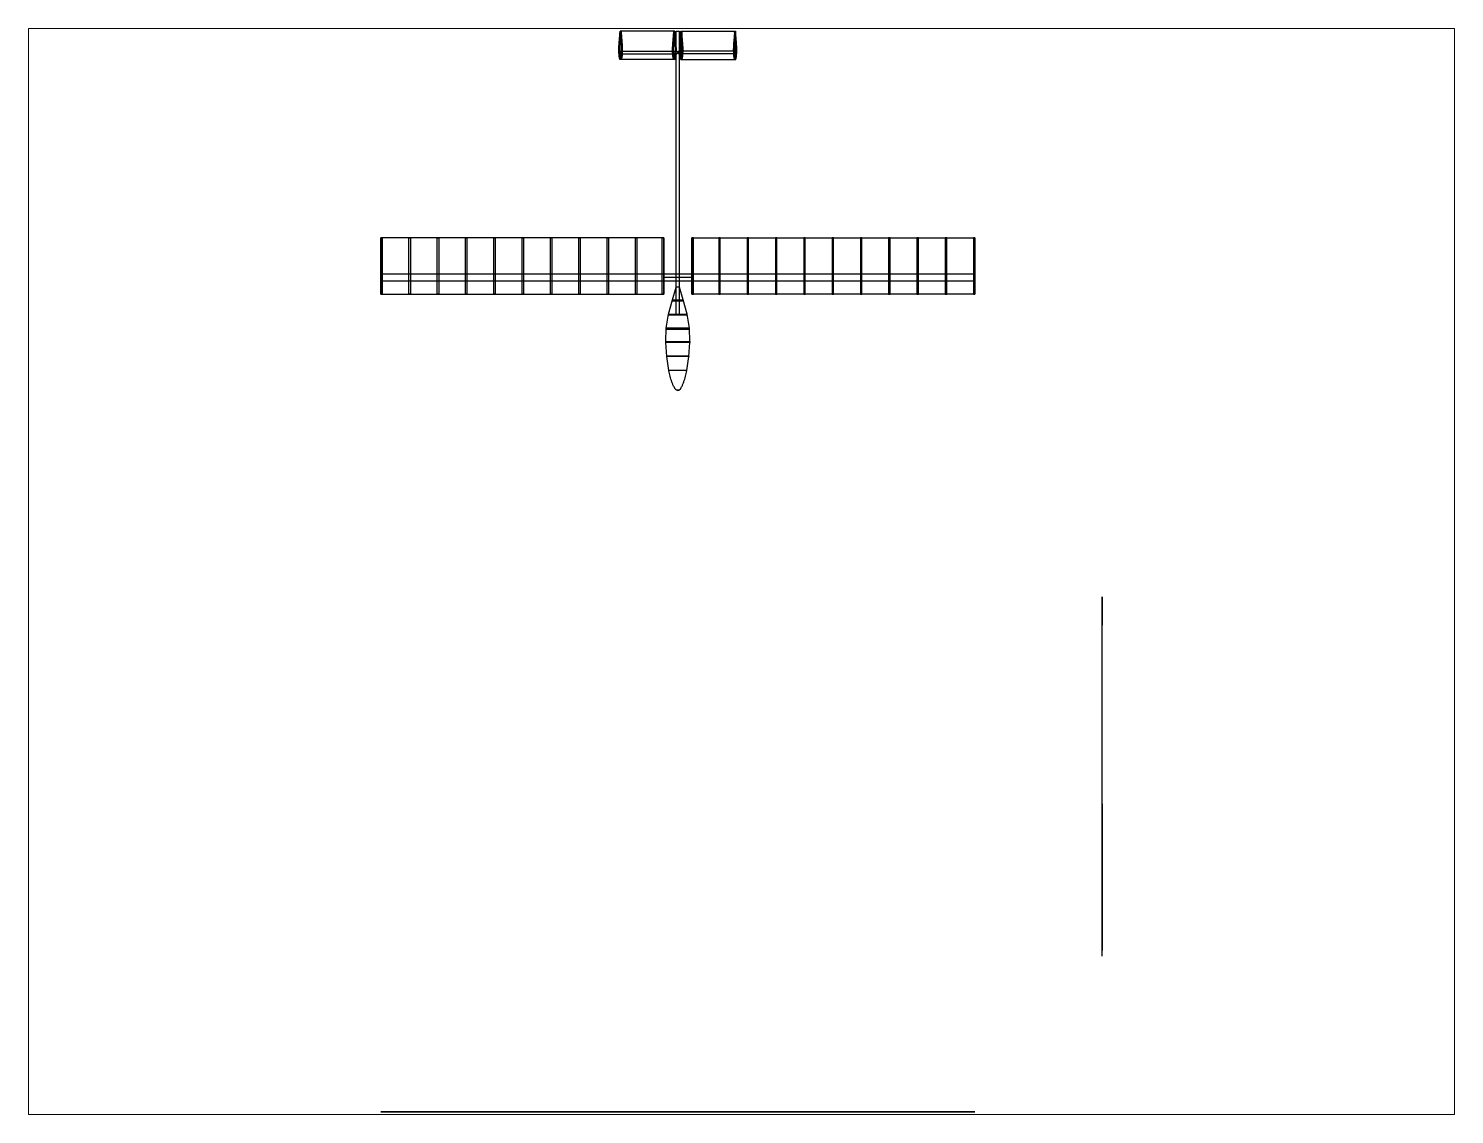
# Paper-space layout 'Layout2' of a CAD drawing. Header units: inches. Extents: x 1.05 to 9.45, y 0.8 to 7.2.
# The model-space entities are those that its viewports show. They can reach past a viewport. Long polylines and large blocks are cut down to what shows.
import ezdxf

# ---------------------------------------------------------------- set-up
doc = ezdxf.new("R2010")
doc.units = ezdxf.units.IN
doc.header["$MEASUREMENT"] = 0

msp = doc.modelspace()

# ---------------------------------------------------------------- linework, layer by layer
at = {"extrusion": (-1, 0, 6.12323e-17)}
for p, q in [((0, 492, -12.7), (0, 2592, -12.7)), ((0, 2592, 12.7), (0, 492, 12.7)), ((0, 1592, 15.1), (0, 2592, 15.1)), ((0, 2592, -14.9), (0, 2592, 15.1)), ((0, 1592, -14.9), (0, 2592, -14.9)), ((0, 1561.3, -2.1), (0, 1750.7, 187.3)), ((0, 1750.7, 187.3), (0, 1733.3, 204.7)), ((0, 1548.5, -4), (0, 1745.3, 192.7)), ((0, 1542, 2.5), (0, 1738.7, 199.3)), ((0, 1543.9, 15.3), (0, 1733.3, 204.7)), ((0, 1592, 15.1), (0, 1592, -14.9)), ((0, 1542), (0, 1584, -42)), ((0, 1584, 42), (0, 1542)), ((0, 1542, 2.5), (0, 1556.1, 16.7)), ((0, 1555.9, 3.3), (0, 1549.3, 9.9)), ((0, 1542, -4), (0, 1548.5, -4)), ((0, 1542), (0, 1500, -42)), ((0, 1542, 2.5), (0, 1542, -4)), ((0, 1542, 2.5), (0, 1345.3, 199.3)), ((0, 1542, -4), (0, 1535.5, -4)), ((0, 1542, 2.5), (0, 1527.9, 16.7)), ((0, 1542), (0, 1542, -4)), ((0, 1542), (0, 1500, 42)), ((0, 1540.1, 15.3), (0, 1350.7, 204.7)), ((0, 1522.7, -2.1), (0, 1540.1, 15.3)), ((0, 1535.5, -4), (0, 1338.7, 192.7)), ((0, 1522.7, -2.1), (0, 1333.3, 187.3)), ((0, 1500), (0, 1500, 42)), ((0, 1492, 50), (0, 1492, 37.3)), ((0, 1492, 15.1), (0, 492, 15.1)), ((0, 1492, 15.1), (0, 1492, -14.9)), ((0, 1492, -14.9), (0, 492, -14.9)), ((0, 1333.3, 187.3), (0, 1350.7, 204.7)), ((0, 492, -14.9), (0, 492, 15.1))]:
    msp.add_line(p, q, dxfattribs=at)
for p, q in [((3090, 2592), (2890, 2592)), ((2890, 2592), (2890, 1592)), ((2937.3, 2592), (2937.3, 492)), ((2962.7, 2592), (2962.7, 492)), ((3090, 1592), (3090, 2592)), ((3720, 1552.6), (3720, 1746)), ((3740.2, 1746), (3740.2, 1545.4)), ((3749.8, 1746), (3749.8, 1545.4)), ((3820, 1552.6), (3820, 1746)), ((2620, 1573.6), (2670, 1581)), ((2620, 1510.4), (2620, 1573.6)), ((2670, 1581), (2720, 1583.9)), ((2670, 1503), (2670, 1581)), ((2670, 1581), (2673, 1581)), ((2673, 1581), (2673, 1503)), ((2720, 1500.1), (2720, 1583.9)), ((2720, 1583.9), (2723, 1583.9)), ((2723, 1583.9), (2770, 1582.7)), ((2723, 1583.9), (2723, 1500.1)), ((2770, 1582.7), (2767, 1582.7)), ((2767, 1582.7), (2767, 1501.3)), ((2770, 1501.3), (2770, 1582.7)), ((2770, 1582.7), (2820, 1574.9)), ((2820, 1574.9), (2817, 1574.9)), ((2817, 1574.9), (2817, 1509.1)), ((2820, 1574.9), (2820, 1509.1)), ((2820, 1574.9), (2870, 1561.2)), ((2890, 1592), (3090, 1592)), ((2950, 1592), (2950, 1542)), ((0, 1546.5, 4.5), (0, 1561.2, 19.2)), ((0, 1561.2, 19.2), (0, 1550.6, 8.6)), ((0, 1550.6, 8.6), (0, 1555.8, 8.6)), ((2552.2, 1548.4), (2552.2, 1535.7)), ((2820, 1548.4), (3820, 1548.4)), ((2820, 1548.4), (2820, 1535.7)), ((2820, 1535.7), (3820, 1535.7)), ((2820, 1509.1), (2870, 1522.8)), ((2870, 1561.2), (2867, 1561.2)), ((2867, 1561.2), (2867, 1522.8)), ((2867, 1522.8), (2870, 1522.8)), ((2870, 1561.2), (2870, 1522.8)), ((2870, 1561.2), (2915, 1548.4)), ((2870, 1522.8), (2915, 1535.7)), ((2915, 1535.7), (2915, 1548.4)), ((2950, 1542), (2950, 1492)), ((3720, 1531.4), (3720, 1338)), ((3740.2, 1338), (3740.2, 1538.6)), ((3749.8, 1338), (3749.8, 1538.6)), ((3820, 1548.4), (3820, 1535.7)), ((3820, 1531.4), (3820, 1338)), ((2620, 1510.4), (2670, 1503)), ((2670, 1503), (2720, 1500.1)), ((2673, 1503), (2670, 1503)), ((2723, 1500.1), (2720, 1500.1)), ((2723, 1500.1), (2770, 1501.3)), ((2767, 1501.3), (2770, 1501.3)), ((2770, 1501.3), (2820, 1509.1)), ((2817, 1509.1), (2820, 1509.1)), ((2950, 1492), (2890, 1492)), ((2890, 1492), (3090, 1492)), ((2890, 492), (2890, 1492)), ((3090, 1492), (3090, 492)), ((3090, 492), (2890, 492)), ((820, 42, -6.4), (570, 42, -6.3)), ((570, 42, -6.3), (570, 42, 6.3)), ((570, 42, 6.3), (820, 42, 6.4))]:
    msp.add_line(p, q)
at = {"extrusion": (0, -1, 6.12323e-17)}
for p, q in [((552.2, 42, 6.3), (620, 42, 6.3)), ((552.2, 42, -6.3), (620, 42, -6.3)), ((552.2, 42, 6.3), (552.2, 42, -6.3)), ((620, 42, -31.6), (620, 42, 31.6)), ((620, 42, 31.6), (670, 42, 39)), ((620, 42, -31.6), (670, 42, -39)), ((892.7, 42, 12.7), (632.7, 42, 12.7)), ((892.7, 42, -12.7), (632.7, 42, -12.7)), ((670, 42, -39), (670, 42, 39)), ((670, 42, 39), (720, 42, 41.9)), ((670, 42, -39), (720, 42, -41.9)), ((670, 42, 39), (673, 42, 39)), ((673, 42, -39), (670, 42, -39)), ((673, 42, 39), (673, 42, -39)), ((720, 42, -41.9), (720, 42, 41.9)), ((720, 42, 41.9), (723, 42, 41.9)), ((723, 42, -41.9), (720, 42, -41.9)), ((723, 42, 41.9), (770, 42, 40.7)), ((723, 42, -41.9), (770, 42, -40.7)), ((723, 42, 41.9), (723, 42, -41.9)), ((770, 42, 40.7), (767, 42, 40.7)), ((767, 42, 40.7), (767, 42, -40.7)), ((767, 42, -40.7), (770, 42, -40.7)), ((770, 42, -40.7), (770, 42, 40.7)), ((770, 42, 40.7), (820, 42, 32.9)), ((770, 42, -40.7), (820, 42, -32.9)), ((820, 42, 32.9), (817, 42, 32.9)), ((817, 42, 32.9), (817, 42, -32.9)), ((817, 42, -32.9), (820, 42, -32.9)), ((820, 42, 6.4), (1820, 42, 6.4)), ((820, 42, -6.4), (1820, 42, -6.4)), ((820, 42, -6.4), (820, 42, 6.4)), ((820, 42, 6.4), (1420, 42, 6.4)), ((820, 42, 32.9), (820, 42, -32.9)), ((820, 42, 12.7), (870, 42, 12.7)), ((820, 42, 32.9), (870, 42, 19.2)), ((820, 42, -32.9), (870, 42, -19.2)), ((870, 42, 19.2), (867, 42, 19.2)), ((867, 42, 19.2), (867, 42, -19.2)), ((867, 42, -19.2), (870, 42, -19.2)), ((870, 42, 19.2), (870, 42, -19.2)), ((870, 42, 19.2), (915, 42, 6.4)), ((870, 42, -19.2), (915, 42, -6.4)), ((915, 42, -6.4), (915, 42, 6.4)), ((1720, 42, 6.6), (1720, 42, 200)), ((1720, 42, 6.6), (1720, 42, 10.1)), ((1740.2, 42, 200), (1740.2, 42, -0.6)), ((1749.8, 42, 200), (1749.8, 42, -0.6)), ((1820, 42, 6.6), (1820, 42, 200)), ((1820, 42, 6.4), (1820, 42, -6.4))]:
    msp.add_line(p, q, dxfattribs=at)
at = {"extrusion": (-1, 0, 6.12323e-17), "elevation": 0}
for points in [[(-2592, 15.1), (-2587, 15.1), (-2587, -14.9), (-2592, -14.9)], [(-2492, 15.1), (-2487, 15.1), (-2487, -14.9), (-2492, -14.9)], [(-2392, 15.1), (-2387, 15.1), (-2387, -14.9), (-2392, -14.9)], [(-2292, 15.1), (-2287, 15.1), (-2287, -14.9), (-2292, -14.9)], [(-2192, 15.1), (-2187, 15.1), (-2187, -14.9), (-2192, -14.9)], [(-2092, 15.1), (-2087, 15.1), (-2087, -14.9), (-2092, -14.9)], [(-1992, 15.1), (-1987, 15.1), (-1987, -14.9), (-1992, -14.9)], [(-1892, 15.1), (-1887, 15.1), (-1887, -14.9), (-1892, -14.9)], [(-1792, 15.1), (-1787, 15.1), (-1787, -14.9), (-1792, -14.9)], [(-1692, 15.1), (-1687, 15.1), (-1687, -14.9), (-1692, -14.9)], [(-1597, 15.1), (-1592, 15.1), (-1592, -14.9), (-1597, -14.9)], [(-1584, -42), (-1500, -42), (-1500, 42), (-1584, 42)], [(-1582.7, 40.7), (-1501.3, 40.7), (-1501.3, -40.7), (-1582.7, -40.7)], [(-1581, 39), (-1503, 39), (-1503, -39), (-1581, -39)], [(-1574.9, 32.9), (-1509.1, 32.9), (-1509.1, -32.9), (-1574.9, -32.9)], [(-1573.6, 31.6), (-1510.4, 31.6), (-1510.4, -31.6), (-1573.6, -31.6)], [(-1561.2, 19.2), (-1522.8, 19.2), (-1522.8, -19.2), (-1561.2, -19.2)], [(-1487, 15.1), (-1492, 15.1), (-1492, -14.9), (-1487, -14.9)], [(-1392, 15.1), (-1397, 15.1), (-1397, -14.9), (-1392, -14.9)], [(-1292, 15.1), (-1297, 15.1), (-1297, -14.9), (-1292, -14.9)], [(-1192, 15.1), (-1197, 15.1), (-1197, -14.9), (-1192, -14.9)], [(-1092, 15.1), (-1097, 15.1), (-1097, -14.9), (-1092, -14.9)], [(-992, 15.1), (-997, 15.1), (-997, -14.9), (-992, -14.9)], [(-892, 15.1), (-897, 15.1), (-897, -14.9), (-892, -14.9)], [(-792, 15.1), (-797, 15.1), (-797, -14.9), (-792, -14.9)], [(-692, 15.1), (-697, 15.1), (-697, -14.9), (-692, -14.9)], [(-592, 15.1), (-597, 15.1), (-597, -14.9), (-592, -14.9)], [(-492, 15.1), (-497, 15.1), (-497, -14.9), (-492, -14.9)]]:
    msp.add_lwpolyline(points, close=True, dxfattribs=at)
for points in [[(2890, 2592), (3090, 2592), (3090, 2587), (2890, 2587)], [(2890, 2492), (3090, 2492), (3090, 2487), (2890, 2487)], [(2890, 2392), (3090, 2392), (3090, 2387), (2890, 2387)], [(2890, 2292), (3090, 2292), (3090, 2287), (2890, 2287)], [(2890, 2192), (3090, 2192), (3090, 2187), (2890, 2187)], [(2890, 2092), (3090, 2092), (3090, 2087), (2890, 2087)], [(2890, 1992), (3090, 1992), (3090, 1987), (2890, 1987)], [(2890, 1892), (3090, 1892), (3090, 1887), (2890, 1887)], [(2890, 1792), (3090, 1792), (3090, 1787), (2890, 1787)], [(2890, 1692), (3090, 1692), (3090, 1687), (2890, 1687)], [(2890, 1597), (3090, 1597), (3090, 1592), (2890, 1592)], [(2890, 1487), (3090, 1487), (3090, 1492), (2890, 1492)], [(2890, 1392), (3090, 1392), (3090, 1397), (2890, 1397)], [(2890, 1292), (3090, 1292), (3090, 1297), (2890, 1297)], [(2890, 1192), (3090, 1192), (3090, 1197), (2890, 1197)], [(2890, 1092), (3090, 1092), (3090, 1097), (2890, 1097)], [(2890, 992), (3090, 992), (3090, 997), (2890, 997)], [(2890, 892), (3090, 892), (3090, 897), (2890, 897)], [(2890, 792), (3090, 792), (3090, 797), (2890, 797)], [(2890, 692), (3090, 692), (3090, 697), (2890, 697)], [(2890, 592), (3090, 592), (3090, 597), (2890, 597)], [(2890, 492), (3090, 492), (3090, 497), (2890, 497)]]:
    msp.add_lwpolyline(points, close=True)
at = {"extrusion": (-1, 0, 6.12323e-17)}
for radius in [12.7, 11.1, 6.35, 4.77, 2.7]:
    msp.add_circle((-1542, 0, 0), radius, dxfattribs=at)
at = {"extrusion": (0, -1, 6.12323e-17)}
for radius in [12.7, 11.1]:
    msp.add_circle((950, 0, -42), radius, dxfattribs=at)
msp.add_arc((632.7, 0, -42), 12.7, 90, 270, dxfattribs=at)
for centre in [(3745, 1746), (3745, 1545.4)]:
    msp.add_ellipse(centre, major_axis=(-4.76, 0), ratio=0.707107, start_param=3.141593, end_param=9.424778)
msp.add_ellipse((3745, 1746), major_axis=(3.18, 0), ratio=0.707107)
at = {"extrusion": (0, 0, -1)}
for centre in [(3745, 1538.6), (3745, 1338)]:
    msp.add_ellipse(centre, major_axis=(-4.76, 0), ratio=0.707107, start_param=3.141593, end_param=9.424778, dxfattribs=at)
msp.add_ellipse((3745, 1338), major_axis=(3.18, 0), ratio=0.707107, dxfattribs=at)
at = {"extrusion": (0, -1, 6.12323e-17)}
for centre in [(1745, 42, 200), (1745, 42, -0.6)]:
    msp.add_ellipse(centre, major_axis=(-4.76, 0), ratio=0.707107, start_param=3.141593, end_param=9.424778, dxfattribs=at)
at = {"extrusion": (3.50325e-46, -1, 6.12323e-17)}
msp.add_ellipse((1745, 42, 200), major_axis=(3.18, 0), ratio=0.707107, dxfattribs=at)
for points, knots in [([(3820, 1746), (3819.9, 1746), (3819.4, 1746), (3818.4, 1746.1), (3816.8, 1746.2), (3814.6, 1746.4), (3811.9, 1746.6), (3808.7, 1746.8), (3805, 1747.1), (3801, 1747.4), (3796.6, 1747.8), (3791.9, 1748.2), (3787, 1748.6), (3782, 1749), (3777, 1749.4), (3771.9, 1749.8), (3766.9, 1750), (3762, 1750.2), (3757.1, 1750.3), (3752.4, 1750.3), (3747.9, 1750.3), (3743.6, 1750.1), (3739.5, 1749.9), (3735.8, 1749.6), (3732.3, 1749.3), (3729.3, 1748.9), (3726.6, 1748.5), (3724.4, 1748), (3722.5, 1747.5), (3721.1, 1747), (3719.4, 1746), (3721.1, 1745), (3722.5, 1744.5), (3724.4, 1744), (3726.6, 1743.5), (3729.3, 1743.1), (3732.3, 1742.7), (3735.8, 1742.4), (3739.5, 1742.1), (3743.6, 1741.9), (3747.9, 1741.7), (3752.4, 1741.7), (3757.1, 1741.7), (3762, 1741.8), (3766.9, 1742), (3771.9, 1742.2), (3777, 1742.6), (3782, 1743), (3787, 1743.4), (3791.9, 1743.8), (3796.6, 1744.2), (3801, 1744.6), (3805, 1744.9), (3808.7, 1745.2), (3811.9, 1745.4), (3814.6, 1745.6), (3816.8, 1745.8), (3818.4, 1745.9), (3819.4, 1746), (3819.9, 1746), (3820, 1746)], [0, 0, 0, 0, 0.356742, 1.392295, 3.030437, 5.221965, 7.955531, 11.204926, 14.918567, 19.035786, 23.49241, 28.216599, 33.1396, 38.188193, 43.292781, 48.386078, 53.422389, 58.374143, 63.217138, 67.930139, 72.481567, 76.824991, 80.916059, 84.714604, 88.186646, 91.302204, 94.034933, 96.368103, 98.28858, 99.794333, 101.532619, 103.270906, 104.776658, 106.697135, 109.030306, 111.763034, 114.878593, 118.350634, 122.149179, 126.240247, 130.583671, 135.135099, 139.848101, 144.691096, 149.642849, 154.67916, 159.772457, 164.877045, 169.925638, 174.84864, 179.572829, 184.029453, 188.146671, 191.860312, 195.109707, 197.843273, 200.034801, 201.672943, 202.708496, 203.065238, 203.065238, 203.065238, 203.065238]), ([(3820, 1742.5), (3819.9, 1742.5), (3819.4, 1742.5), (3818.4, 1742.6), (3816.8, 1742.7), (3814.6, 1742.9), (3811.9, 1743), (3808.7, 1743.3), (3805, 1743.6), (3801, 1743.9), (3796.6, 1744.2), (3791.9, 1744.6), (3787, 1745), (3782, 1745.5), (3777, 1745.9), (3771.9, 1746.2), (3766.9, 1746.5), (3762, 1746.7), (3757.1, 1746.8), (3752.4, 1746.8), (3747.9, 1746.7), (3743.6, 1746.6), (3739.5, 1746.4), (3735.8, 1746.1), (3732.3, 1745.7), (3729.3, 1745.4), (3726.6, 1744.9), (3724.4, 1744.5), (3722.5, 1744), (3721.1, 1743.4), (3719.4, 1742.5), (3721.1, 1741.5), (3722.5, 1741), (3724.4, 1740.5), (3726.6, 1740), (3729.3, 1739.6), (3732.3, 1739.2), (3735.8, 1738.9), (3739.5, 1738.6), (3743.6, 1738.3), (3747.9, 1738.2), (3752.4, 1738.1), (3757.1, 1738.1), (3762, 1738.2), (3766.9, 1738.4), (3771.9, 1738.7), (3777, 1739.1), (3782, 1739.5), (3787, 1739.9), (3791.9, 1740.3), (3796.6, 1740.7), (3801, 1741.1), (3805, 1741.4), (3808.7, 1741.7), (3811.9, 1741.9), (3814.6, 1742.1), (3816.8, 1742.2), (3818.4, 1742.4), (3819.4, 1742.4), (3819.9, 1742.5), (3820, 1742.5)], [0, 0, 0, 0, 0.356742, 1.392295, 3.030437, 5.221965, 7.955531, 11.204926, 14.918567, 19.035786, 23.49241, 28.216599, 33.1396, 38.188193, 43.292781, 48.386078, 53.422389, 58.374143, 63.217138, 67.930139, 72.481567, 76.824991, 80.916059, 84.714604, 88.186646, 91.302204, 94.034933, 96.368103, 98.28858, 99.794333, 101.532619, 103.270906, 104.776658, 106.697135, 109.030306, 111.763034, 114.878593, 118.350634, 122.149179, 126.240247, 130.583671, 135.135099, 139.848101, 144.691096, 149.642849, 154.67916, 159.772457, 164.877045, 169.925638, 174.84864, 179.572829, 184.029453, 188.146671, 191.860312, 195.109707, 197.843273, 200.034801, 201.672943, 202.708496, 203.065238, 203.065238, 203.065238, 203.065238]), ([(2550, 1542), (2550.4, 1544.2), (2550.8, 1546.9), (2553.3, 1549.5), (2555.8, 1551.7), (2561.5, 1555.1), (2569.8, 1559.2), (2579.9, 1563), (2593.2, 1567.3), (2606.6, 1570.8), (2616.7, 1572.9), (2620, 1573.6)], [0, 0, 0, 0, 6.419502, 7.913523, 10.571059, 16.518193, 27.652411, 38.370095, 48.89303, 69.575192, 79.801193, 79.801193, 79.801193, 79.801193]), ([(2550, 1542), (2550.4, 1539.8), (2550.8, 1537.1), (2553.3, 1534.5), (2555.8, 1532.3), (2561.5, 1528.9), (2569.8, 1524.8), (2579.9, 1521), (2593.2, 1516.7), (2606.6, 1513.2), (2616.7, 1511.1), (2620, 1510.4)], [0, 0, 0, 0, 6.419502, 7.913523, 10.571059, 16.518193, 27.652411, 38.370095, 48.89303, 69.575192, 79.801193, 79.801193, 79.801193, 79.801193]), ([(3820, 1556.1), (3819.9, 1556.1), (3819.4, 1556.2), (3818.4, 1556.2), (3816.8, 1556.4), (3814.6, 1556.5), (3811.9, 1556.7), (3808.7, 1557), (3805, 1557.2), (3801, 1557.5), (3796.6, 1557.9), (3791.9, 1558.3), (3787, 1558.7), (3782, 1559.1), (3777, 1559.5), (3771.9, 1559.9), (3766.9, 1560.2), (3762, 1560.4), (3757.1, 1560.5), (3752.4, 1560.5), (3747.9, 1560.4), (3743.6, 1560.3), (3739.5, 1560), (3735.8, 1559.8), (3732.3, 1559.4), (3729.3, 1559), (3726.6, 1558.6), (3724.4, 1558.1), (3722.5, 1557.6), (3721.1, 1557.1), (3719.4, 1556.1), (3721.1, 1555.2), (3722.5, 1554.7), (3724.4, 1554.2), (3726.6, 1553.7), (3729.3, 1553.3), (3732.3, 1552.9), (3735.8, 1552.5), (3739.5, 1552.2), (3743.6, 1552), (3747.9, 1551.9), (3752.4, 1551.8), (3757.1, 1551.8), (3762, 1551.9), (3766.9, 1552.1), (3771.9, 1552.4), (3777, 1552.7), (3782, 1553.1), (3787, 1553.6), (3791.9, 1554), (3796.6, 1554.4), (3801, 1554.7), (3805, 1555.1), (3808.7, 1555.3), (3811.9, 1555.6), (3814.6, 1555.7), (3816.8, 1555.9), (3818.4, 1556), (3819.4, 1556.1), (3819.9, 1556.1), (3820, 1556.1)], [0, 0, 0, 0, 0.356742, 1.392295, 3.030437, 5.221965, 7.955531, 11.204926, 14.918567, 19.035786, 23.49241, 28.216599, 33.1396, 38.188193, 43.292781, 48.386078, 53.422389, 58.374143, 63.217138, 67.930139, 72.481567, 76.824991, 80.916059, 84.714604, 88.186646, 91.302204, 94.034933, 96.368103, 98.28858, 99.794333, 101.532619, 103.270906, 104.776658, 106.697135, 109.030306, 111.763034, 114.878593, 118.350634, 122.149179, 126.240247, 130.583671, 135.135099, 139.848101, 144.691096, 149.642849, 154.67916, 159.772457, 164.877045, 169.925638, 174.84864, 179.572829, 184.029453, 188.146671, 191.860312, 195.109707, 197.843273, 200.034801, 201.672943, 202.708496, 203.065238, 203.065238, 203.065238, 203.065238]), ([(3820, 1552.6), (3819.9, 1552.6), (3819.4, 1552.6), (3818.4, 1552.7), (3816.8, 1552.8), (3814.6, 1553), (3811.9, 1553.2), (3808.7, 1553.4), (3805, 1553.7), (3801, 1554), (3796.6, 1554.4), (3791.9, 1554.8), (3787, 1555.2), (3782, 1555.6), (3777, 1556), (3771.9, 1556.4), (3766.9, 1556.7), (3762, 1556.9), (3757.1, 1557), (3752.4, 1557), (3747.9, 1556.9), (3743.6, 1556.7), (3739.5, 1556.5), (3735.8, 1556.2), (3732.3, 1555.9), (3729.3, 1555.5), (3726.6, 1555.1), (3724.4, 1554.6), (3722.5, 1554.1), (3721.1, 1553.6), (3719.4, 1552.6), (3721.1, 1551.6), (3722.5, 1551.1), (3724.4, 1550.6), (3726.6, 1550.2), (3729.3, 1549.7), (3732.3, 1549.3), (3735.8, 1549), (3739.5, 1548.7), (3743.6, 1548.5), (3747.9, 1548.3), (3752.4, 1548.3), (3757.1, 1548.3), (3762, 1548.4), (3766.9, 1548.6), (3771.9, 1548.8), (3777, 1549.2), (3782, 1549.6), (3787, 1550), (3791.9, 1550.4), (3796.6, 1550.8), (3801, 1551.2), (3805, 1551.5), (3808.7, 1551.8), (3811.9, 1552), (3814.6, 1552.2), (3816.8, 1552.4), (3818.4, 1552.5), (3819.4, 1552.6), (3819.9, 1552.6), (3820, 1552.6)], [0, 0, 0, 0, 0.356742, 1.392295, 3.030437, 5.221965, 7.955531, 11.204926, 14.918567, 19.035786, 23.49241, 28.216599, 33.1396, 38.188193, 43.292781, 48.386078, 53.422389, 58.374143, 63.217138, 67.930139, 72.481567, 76.824991, 80.916059, 84.714604, 88.186646, 91.302204, 94.034933, 96.368103, 98.28858, 99.794333, 101.532619, 103.270906, 104.776658, 106.697135, 109.030306, 111.763034, 114.878593, 118.350634, 122.149179, 126.240247, 130.583671, 135.135099, 139.848101, 144.691096, 149.642849, 154.67916, 159.772457, 164.877045, 169.925638, 174.84864, 179.572829, 184.029453, 188.146671, 191.860312, 195.109707, 197.843273, 200.034801, 201.672943, 202.708496, 203.065238, 203.065238, 203.065238, 203.065238]), ([(3820, 1531.4), (3819.9, 1531.4), (3819.4, 1531.4), (3818.4, 1531.3), (3816.8, 1531.2), (3814.6, 1531), (3811.9, 1530.8), (3808.7, 1530.6), (3805, 1530.3), (3801, 1530), (3796.6, 1529.6), (3791.9, 1529.2), (3787, 1528.8), (3782, 1528.4), (3777, 1528), (3771.9, 1527.6), (3766.9, 1527.3), (3762, 1527.1), (3757.1, 1527), (3752.4, 1527), (3747.9, 1527.1), (3743.6, 1527.3), (3739.5, 1527.5), (3735.8, 1527.8), (3732.3, 1528.1), (3729.3, 1528.5), (3726.6, 1528.9), (3724.4, 1529.4), (3722.5, 1529.9), (3721.1, 1530.4), (3719.4, 1531.4), (3721.1, 1532.4), (3722.5, 1532.9), (3724.4, 1533.4), (3726.6, 1533.8), (3729.3, 1534.3), (3732.3, 1534.7), (3735.8, 1535), (3739.5, 1535.3), (3743.6, 1535.5), (3747.9, 1535.7), (3752.4, 1535.7), (3757.1, 1535.7), (3762, 1535.6), (3766.9, 1535.4), (3771.9, 1535.2), (3777, 1534.8), (3782, 1534.4), (3787, 1534), (3791.9, 1533.6), (3796.6, 1533.2), (3801, 1532.8), (3805, 1532.5), (3808.7, 1532.2), (3811.9, 1532), (3814.6, 1531.8), (3816.8, 1531.6), (3818.4, 1531.5), (3819.4, 1531.4), (3819.9, 1531.4), (3820, 1531.4)], [0, 0, 0, 0, 0.356742, 1.392295, 3.030437, 5.221965, 7.955531, 11.204926, 14.918567, 19.035786, 23.49241, 28.216599, 33.1396, 38.188193, 43.292781, 48.386078, 53.422389, 58.374143, 63.217138, 67.930139, 72.481567, 76.824991, 80.916059, 84.714604, 88.186646, 91.302204, 94.034933, 96.368103, 98.28858, 99.794333, 101.532619, 103.270906, 104.776658, 106.697135, 109.030306, 111.763034, 114.878593, 118.350634, 122.149179, 126.240247, 130.583671, 135.135099, 139.848101, 144.691096, 149.642849, 154.67916, 159.772457, 164.877045, 169.925638, 174.84864, 179.572829, 184.029453, 188.146671, 191.860312, 195.109707, 197.843273, 200.034801, 201.672943, 202.708496, 203.065238, 203.065238, 203.065238, 203.065238]), ([(3820, 1527.9), (3819.9, 1527.9), (3819.4, 1527.8), (3818.4, 1527.8), (3816.8, 1527.6), (3814.6, 1527.5), (3811.9, 1527.3), (3808.7, 1527), (3805, 1526.8), (3801, 1526.5), (3796.6, 1526.1), (3791.9, 1525.7), (3787, 1525.3), (3782, 1524.9), (3777, 1524.5), (3771.9, 1524.1), (3766.9, 1523.8), (3762, 1523.6), (3757.1, 1523.5), (3752.4, 1523.5), (3747.9, 1523.6), (3743.6, 1523.7), (3739.5, 1524), (3735.8, 1524.2), (3732.3, 1524.6), (3729.3, 1525), (3726.6, 1525.4), (3724.4, 1525.9), (3722.5, 1526.4), (3721.1, 1526.9), (3719.4, 1527.9), (3721.1, 1528.8), (3722.5, 1529.3), (3724.4, 1529.8), (3726.6, 1530.3), (3729.3, 1530.7), (3732.3, 1531.1), (3735.8, 1531.5), (3739.5, 1531.8), (3743.6, 1532), (3747.9, 1532.1), (3752.4, 1532.2), (3757.1, 1532.2), (3762, 1532.1), (3766.9, 1531.9), (3771.9, 1531.6), (3777, 1531.3), (3782, 1530.9), (3787, 1530.4), (3791.9, 1530), (3796.6, 1529.6), (3801, 1529.3), (3805, 1528.9), (3808.7, 1528.7), (3811.9, 1528.4), (3814.6, 1528.3), (3816.8, 1528.1), (3818.4, 1528), (3819.4, 1527.9), (3819.9, 1527.9), (3820, 1527.9)], [0, 0, 0, 0, 0.356742, 1.392295, 3.030437, 5.221965, 7.955531, 11.204926, 14.918567, 19.035786, 23.49241, 28.216599, 33.1396, 38.188193, 43.292781, 48.386078, 53.422389, 58.374143, 63.217138, 67.930139, 72.481567, 76.824991, 80.916059, 84.714604, 88.186646, 91.302204, 94.034933, 96.368103, 98.28858, 99.794333, 101.532619, 103.270906, 104.776658, 106.697135, 109.030306, 111.763034, 114.878593, 118.350634, 122.149179, 126.240247, 130.583671, 135.135099, 139.848101, 144.691096, 149.642849, 154.67916, 159.772457, 164.877045, 169.925638, 174.84864, 179.572829, 184.029453, 188.146671, 191.860312, 195.109707, 197.843273, 200.034801, 201.672943, 202.708496, 203.065238, 203.065238, 203.065238, 203.065238]), ([(3820, 1341.5), (3819.9, 1341.5), (3819.4, 1341.5), (3818.4, 1341.4), (3816.8, 1341.3), (3814.6, 1341.1), (3811.9, 1341), (3808.7, 1340.7), (3805, 1340.4), (3801, 1340.1), (3796.6, 1339.8), (3791.9, 1339.4), (3787, 1339), (3782, 1338.5), (3777, 1338.1), (3771.9, 1337.8), (3766.9, 1337.5), (3762, 1337.3), (3757.1, 1337.2), (3752.4, 1337.2), (3747.9, 1337.3), (3743.6, 1337.4), (3739.5, 1337.6), (3735.8, 1337.9), (3732.3, 1338.3), (3729.3, 1338.6), (3726.6, 1339.1), (3724.4, 1339.5), (3722.5, 1340), (3721.1, 1340.6), (3719.4, 1341.5), (3721.1, 1342.5), (3722.5, 1343), (3724.4, 1343.5), (3726.6, 1344), (3729.3, 1344.4), (3732.3, 1344.8), (3735.8, 1345.1), (3739.5, 1345.4), (3743.6, 1345.7), (3747.9, 1345.8), (3752.4, 1345.9), (3757.1, 1345.9), (3762, 1345.8), (3766.9, 1345.6), (3771.9, 1345.3), (3777, 1344.9), (3782, 1344.5), (3787, 1344.1), (3791.9, 1343.7), (3796.6, 1343.3), (3801, 1342.9), (3805, 1342.6), (3808.7, 1342.3), (3811.9, 1342.1), (3814.6, 1341.9), (3816.8, 1341.8), (3818.4, 1341.6), (3819.4, 1341.6), (3819.9, 1341.5), (3820, 1341.5)], [0, 0, 0, 0, 0.356742, 1.392295, 3.030437, 5.221965, 7.955531, 11.204926, 14.918567, 19.035786, 23.49241, 28.216599, 33.1396, 38.188193, 43.292781, 48.386078, 53.422389, 58.374143, 63.217138, 67.930139, 72.481567, 76.824991, 80.916059, 84.714604, 88.186646, 91.302204, 94.034933, 96.368103, 98.28858, 99.794333, 101.532619, 103.270906, 104.776658, 106.697135, 109.030306, 111.763034, 114.878593, 118.350634, 122.149179, 126.240247, 130.583671, 135.135099, 139.848101, 144.691096, 149.642849, 154.67916, 159.772457, 164.877045, 169.925638, 174.84864, 179.572829, 184.029453, 188.146671, 191.860312, 195.109707, 197.843273, 200.034801, 201.672943, 202.708496, 203.065238, 203.065238, 203.065238, 203.065238]), ([(3820, 1338), (3819.9, 1338), (3819.4, 1338), (3818.4, 1337.9), (3816.8, 1337.8), (3814.6, 1337.6), (3811.9, 1337.4), (3808.7, 1337.2), (3805, 1336.9), (3801, 1336.6), (3796.6, 1336.2), (3791.9, 1335.8), (3787, 1335.4), (3782, 1335), (3777, 1334.6), (3771.9, 1334.2), (3766.9, 1334), (3762, 1333.8), (3757.1, 1333.7), (3752.4, 1333.7), (3747.9, 1333.7), (3743.6, 1333.9), (3739.5, 1334.1), (3735.8, 1334.4), (3732.3, 1334.7), (3729.3, 1335.1), (3726.6, 1335.5), (3724.4, 1336), (3722.5, 1336.5), (3721.1, 1337), (3719.4, 1338), (3721.1, 1339), (3722.5, 1339.5), (3724.4, 1340), (3726.6, 1340.5), (3729.3, 1340.9), (3732.3, 1341.3), (3735.8, 1341.6), (3739.5, 1341.9), (3743.6, 1342.1), (3747.9, 1342.3), (3752.4, 1342.3), (3757.1, 1342.3), (3762, 1342.2), (3766.9, 1342), (3771.9, 1341.8), (3777, 1341.4), (3782, 1341), (3787, 1340.6), (3791.9, 1340.2), (3796.6, 1339.8), (3801, 1339.4), (3805, 1339.1), (3808.7, 1338.8), (3811.9, 1338.6), (3814.6, 1338.4), (3816.8, 1338.2), (3818.4, 1338.1), (3819.4, 1338), (3819.9, 1338), (3820, 1338)], [0, 0, 0, 0, 0.356742, 1.392295, 3.030437, 5.221965, 7.955531, 11.204926, 14.918567, 19.035786, 23.49241, 28.216599, 33.1396, 38.188193, 43.292781, 48.386078, 53.422389, 58.374143, 63.217138, 67.930139, 72.481567, 76.824991, 80.916059, 84.714604, 88.186646, 91.302204, 94.034933, 96.368103, 98.28858, 99.794333, 101.532619, 103.270906, 104.776658, 106.697135, 109.030306, 111.763034, 114.878593, 118.350634, 122.149179, 126.240247, 130.583671, 135.135099, 139.848101, 144.691096, 149.642849, 154.67916, 159.772457, 164.877045, 169.925638, 174.84864, 179.572829, 184.029453, 188.146671, 191.860312, 195.109707, 197.843273, 200.034801, 201.672943, 202.708496, 203.065238, 203.065238, 203.065238, 203.065238]), ([(550, 42), (550.4, 42, 2.2), (550.8, 42, 4.9), (553.3, 42, 7.5), (555.8, 42, 9.7), (561.5, 42, 13.1), (569.8, 42, 17.2), (579.9, 42, 21), (593.2, 42, 25.3), (606.6, 42, 28.8), (616.7, 42, 30.9), (620, 42, 31.6)], [0, 0, 0, 0, 6.419502, 7.913523, 10.571059, 16.518193, 27.652411, 38.370095, 48.89303, 69.575192, 79.801193, 79.801193, 79.801193, 79.801193]), ([(550, 42), (550.4, 42, -2.2), (550.8, 42, -4.9), (553.3, 42, -7.5), (555.8, 42, -9.7), (561.5, 42, -13.1), (569.8, 42, -17.2), (579.9, 42, -21), (593.2, 42, -25.3), (606.6, 42, -28.8), (616.7, 42, -30.9), (620, 42, -31.6)], [0, 0, 0, 0, 6.419502, 7.913523, 10.571059, 16.518193, 27.652411, 38.370095, 48.89303, 69.575192, 79.801193, 79.801193, 79.801193, 79.801193]), ([(1820, 42, 200), (1819.9, 42, 200), (1819.4, 42, 200), (1818.4, 42, 200.1), (1816.8, 42, 200.2), (1814.6, 42, 200.4), (1811.9, 42, 200.6), (1808.7, 42, 200.8), (1805, 42, 201.1), (1801, 42, 201.4), (1796.6, 42, 201.8), (1791.9, 42, 202.2), (1787, 42, 202.6), (1782, 42, 203), (1777, 42, 203.4), (1771.9, 42, 203.8), (1766.9, 42, 204), (1762, 42, 204.2), (1757.1, 42, 204.3), (1752.4, 42, 204.3), (1747.9, 42, 204.3), (1743.6, 42, 204.1), (1739.5, 42, 203.9), (1735.8, 42, 203.6), (1732.3, 42, 203.3), (1729.3, 42, 202.9), (1726.6, 42, 202.5), (1724.4, 42, 202), (1722.5, 42, 201.5), (1721.1, 42, 201), (1719.4, 42, 200), (1721.1, 42, 199), (1722.5, 42, 198.5), (1724.4, 42, 198), (1726.6, 42, 197.5), (1729.3, 42, 197.1), (1732.3, 42, 196.7), (1735.8, 42, 196.4), (1739.5, 42, 196.1), (1743.6, 42, 195.9), (1747.9, 42, 195.7), (1752.4, 42, 195.7), (1757.1, 42, 195.7), (1762, 42, 195.8), (1766.9, 42, 196), (1771.9, 42, 196.2), (1777, 42, 196.6), (1782, 42, 197), (1787, 42, 197.4), (1791.9, 42, 197.8), (1796.6, 42, 198.2), (1801, 42, 198.6), (1805, 42, 198.9), (1808.7, 42, 199.2), (1811.9, 42, 199.4), (1814.6, 42, 199.6), (1816.8, 42, 199.8), (1818.4, 42, 199.9), (1819.4, 42, 200), (1819.9, 42, 200), (1820, 42, 200)], [0, 0, 0, 0, 0.356742, 1.392295, 3.030437, 5.221965, 7.955531, 11.204926, 14.918567, 19.035786, 23.49241, 28.216599, 33.1396, 38.188193, 43.292781, 48.386078, 53.422389, 58.374143, 63.217138, 67.930139, 72.481567, 76.824991, 80.916059, 84.714604, 88.186646, 91.302204, 94.034933, 96.368103, 98.28858, 99.794333, 101.532619, 103.270906, 104.776658, 106.697135, 109.030306, 111.763034, 114.878593, 118.350634, 122.149179, 126.240247, 130.583671, 135.135099, 139.848101, 144.691096, 149.642849, 154.67916, 159.772457, 164.877045, 169.925638, 174.84864, 179.572829, 184.029453, 188.146671, 191.860312, 195.109707, 197.843273, 200.034801, 201.672943, 202.708496, 203.065238, 203.065238, 203.065238, 203.065238]), ([(1820, 42, 6.6), (1819.9, 42, 6.6), (1819.4, 42, 6.6), (1818.4, 42, 6.7), (1816.8, 42, 6.8), (1814.6, 42, 7), (1811.9, 42, 7.2), (1808.7, 42, 7.4), (1805, 42, 7.7), (1801, 42, 8), (1796.6, 42, 8.4), (1791.9, 42, 8.8), (1787, 42, 9.2), (1782, 42, 9.6), (1777, 42, 10), (1771.9, 42, 10.4), (1766.9, 42, 10.7), (1762, 42, 10.9), (1757.1, 42, 11), (1752.4, 42, 11), (1747.9, 42, 10.9), (1743.6, 42, 10.7), (1739.5, 42, 10.5), (1735.8, 42, 10.2), (1732.3, 42, 9.9), (1729.3, 42, 9.5), (1726.6, 42, 9.1), (1724.4, 42, 8.6), (1722.5, 42, 8.1), (1721.1, 42, 7.6), (1719.4, 42, 6.6), (1721.1, 42, 5.6), (1722.5, 42, 5.1), (1724.4, 42, 4.6), (1726.6, 42, 4.2), (1729.3, 42, 3.7), (1732.3, 42, 3.3), (1735.8, 42, 3), (1739.5, 42, 2.7), (1743.6, 42, 2.5), (1747.9, 42, 2.3), (1752.4, 42, 2.3), (1757.1, 42, 2.3), (1762, 42, 2.4), (1766.9, 42, 2.6), (1771.9, 42, 2.8), (1777, 42, 3.2), (1782, 42, 3.6), (1787, 42, 4), (1791.9, 42, 4.4), (1796.6, 42, 4.8), (1801, 42, 5.2), (1805, 42, 5.5), (1808.7, 42, 5.8), (1811.9, 42, 6), (1814.6, 42, 6.2), (1816.8, 42, 6.4), (1818.4, 42, 6.5), (1819.4, 42, 6.6), (1819.9, 42, 6.6), (1820, 42, 6.6)], [0, 0, 0, 0, 0.356742, 1.392295, 3.030437, 5.221965, 7.955531, 11.204926, 14.918567, 19.035786, 23.49241, 28.216599, 33.1396, 38.188193, 43.292781, 48.386078, 53.422389, 58.374143, 63.217138, 67.930139, 72.481567, 76.824991, 80.916059, 84.714604, 88.186646, 91.302204, 94.034933, 96.368103, 98.28858, 99.794333, 101.532619, 103.270906, 104.776658, 106.697135, 109.030306, 111.763034, 114.878593, 118.350634, 122.149179, 126.240247, 130.583671, 135.135099, 139.848101, 144.691096, 149.642849, 154.67916, 159.772457, 164.877045, 169.925638, 174.84864, 179.572829, 184.029453, 188.146671, 191.860312, 195.109707, 197.843273, 200.034801, 201.672943, 202.708496, 203.065238, 203.065238, 203.065238, 203.065238]), ([(1820, 42, 10.1), (1819.9, 42, 10.1), (1819.4, 42, 10.2), (1818.4, 42, 10.2), (1816.8, 42, 10.4), (1814.6, 42, 10.5), (1811.9, 42, 10.7), (1808.7, 42, 11), (1805, 42, 11.2), (1801, 42, 11.5), (1796.6, 42, 11.9), (1791.9, 42, 12.3), (1787, 42, 12.7), (1782, 42, 13.1), (1777, 42, 13.5), (1771.9, 42, 13.9), (1766.9, 42, 14.2), (1762, 42, 14.4), (1757.1, 42, 14.5), (1752.4, 42, 14.5), (1747.9, 42, 14.4), (1743.6, 42, 14.3), (1739.5, 42, 14), (1735.8, 42, 13.8), (1732.3, 42, 13.4), (1729.3, 42, 13), (1726.6, 42, 12.6), (1724.4, 42, 12.1), (1722.5, 42, 11.6), (1721.1, 42, 11.1), (1719.4, 42, 10.1), (1721.1, 42, 9.2), (1722.5, 42, 8.7), (1724.4, 42, 8.2), (1726.6, 42, 7.7), (1729.3, 42, 7.3), (1732.3, 42, 6.9), (1735.8, 42, 6.5), (1739.5, 42, 6.2), (1743.6, 42, 6), (1747.9, 42, 5.9), (1752.4, 42, 5.8), (1757.1, 42, 5.8), (1762, 42, 5.9), (1766.9, 42, 6.1), (1771.9, 42, 6.4), (1777, 42, 6.7), (1782, 42, 7.1), (1787, 42, 7.6), (1791.9, 42, 8), (1796.6, 42, 8.4), (1801, 42, 8.7), (1805, 42, 9.1), (1808.7, 42, 9.3), (1811.9, 42, 9.6), (1814.6, 42, 9.7), (1816.8, 42, 9.9), (1818.4, 42, 10), (1819.4, 42, 10.1), (1819.9, 42, 10.1), (1820, 42, 10.1)], [0, 0, 0, 0, 0.356742, 1.392295, 3.030437, 5.221965, 7.955531, 11.204926, 14.918567, 19.035786, 23.49241, 28.216599, 33.1396, 38.188193, 43.292781, 48.386078, 53.422389, 58.374143, 63.217138, 67.930139, 72.481567, 76.824991, 80.916059, 84.714604, 88.186646, 91.302204, 94.034933, 96.368103, 98.28858, 99.794333, 101.532619, 103.270906, 104.776658, 106.697135, 109.030306, 111.763034, 114.878593, 118.350634, 122.149179, 126.240247, 130.583671, 135.135099, 139.848101, 144.691096, 149.642849, 154.67916, 159.772457, 164.877045, 169.925638, 174.84864, 179.572829, 184.029453, 188.146671, 191.860312, 195.109707, 197.843273, 200.034801, 201.672943, 202.708496, 203.065238, 203.065238, 203.065238, 203.065238]), ([(1820, 42, 196.5), (1819.9, 42, 196.5), (1819.4, 42, 196.5), (1818.4, 42, 196.6), (1816.8, 42, 196.7), (1814.6, 42, 196.9), (1811.9, 42, 197), (1808.7, 42, 197.3), (1805, 42, 197.6), (1801, 42, 197.9), (1796.6, 42, 198.2), (1791.9, 42, 198.6), (1787, 42, 199), (1782, 42, 199.5), (1777, 42, 199.9), (1771.9, 42, 200.2), (1766.9, 42, 200.5), (1762, 42, 200.7), (1757.1, 42, 200.8), (1752.4, 42, 200.8), (1747.9, 42, 200.7), (1743.6, 42, 200.6), (1739.5, 42, 200.4), (1735.8, 42, 200.1), (1732.3, 42, 199.7), (1729.3, 42, 199.4), (1726.6, 42, 198.9), (1724.4, 42, 198.5), (1722.5, 42, 198), (1721.1, 42, 197.4), (1719.4, 42, 196.5), (1721.1, 42, 195.5), (1722.5, 42, 195), (1724.4, 42, 194.5), (1726.6, 42, 194), (1729.3, 42, 193.6), (1732.3, 42, 193.2), (1735.8, 42, 192.9), (1739.5, 42, 192.6), (1743.6, 42, 192.3), (1747.9, 42, 192.2), (1752.4, 42, 192.1), (1757.1, 42, 192.1), (1762, 42, 192.2), (1766.9, 42, 192.4), (1771.9, 42, 192.7), (1777, 42, 193.1), (1782, 42, 193.5), (1787, 42, 193.9), (1791.9, 42, 194.3), (1796.6, 42, 194.7), (1801, 42, 195.1), (1805, 42, 195.4), (1808.7, 42, 195.7), (1811.9, 42, 195.9), (1814.6, 42, 196.1), (1816.8, 42, 196.2), (1818.4, 42, 196.4), (1819.4, 42, 196.4), (1819.9, 42, 196.5), (1820, 42, 196.5)], [0, 0, 0, 0, 0.356742, 1.392295, 3.030437, 5.221965, 7.955531, 11.204926, 14.918567, 19.035786, 23.49241, 28.216599, 33.1396, 38.188193, 43.292781, 48.386078, 53.422389, 58.374143, 63.217138, 67.930139, 72.481567, 76.824991, 80.916059, 84.714604, 88.186646, 91.302204, 94.034933, 96.368103, 98.28858, 99.794333, 101.532619, 103.270906, 104.776658, 106.697135, 109.030306, 111.763034, 114.878593, 118.350634, 122.149179, 126.240247, 130.583671, 135.135099, 139.848101, 144.691096, 149.642849, 154.67916, 159.772457, 164.877045, 169.925638, 174.84864, 179.572829, 184.029453, 188.146671, 191.860312, 195.109707, 197.843273, 200.034801, 201.672943, 202.708496, 203.065238, 203.065238, 203.065238, 203.065238])]:
    msp.add_open_spline(points, degree=3, knots=knots)
msp.add_spline([(1089.2, 42, -14.9), (1079.4, 42, -12.1), (1069.6, 42, -9.4), (1050, 42, -4.3), (1030.3, 42, 0.5), (1010.7, 42, 4.9), (990.9, 42, 8.9), (971.2, 42, 12.4), (951.3, 42, 15), (941.4, 42, 15.9), (931.4, 42, 16.5), (921.3, 42, 16.6), (911.2, 42, 15.7), (906.1, 42, 14.7), (900.9, 42, 13.1), (895.7, 42, 10.6), (893, 42, 8.7), (890, 42, 2.2), (892.2, 42, -1.1), (894.5, 42, -2.7), (899.4, 42, -4.7), (904.3, 42, -6.3), (909.2, 42, -7.7), (919, 42, -10), (928.9, 42, -12), (938.8, 42, -13.7), (948.7, 42, -14.9), (968.6, 42, -16.6), (988.6, 42, -17.5), (1008.7, 42, -17.8), (1028.7, 42, -17.8), (1048.9, 42, -17.4), (1069, 42, -16.6), (1079.1, 42, -16.1), (1089.2, 42, -15.5)], degree=3)

psp = doc.layouts.new('Layout2')

# ---------------------------------------------------------------- viewports
at = {"layer": '0', "view_target_point": (1910, 1317), "view_twist_angle": 90}
psp.add_viewport(center=(5.25, 4), size=(8.4, 6.4), view_center_point=(0, 0), view_height=3839.16388, dxfattribs=at)

doc.saveas('drawing.dxf')
